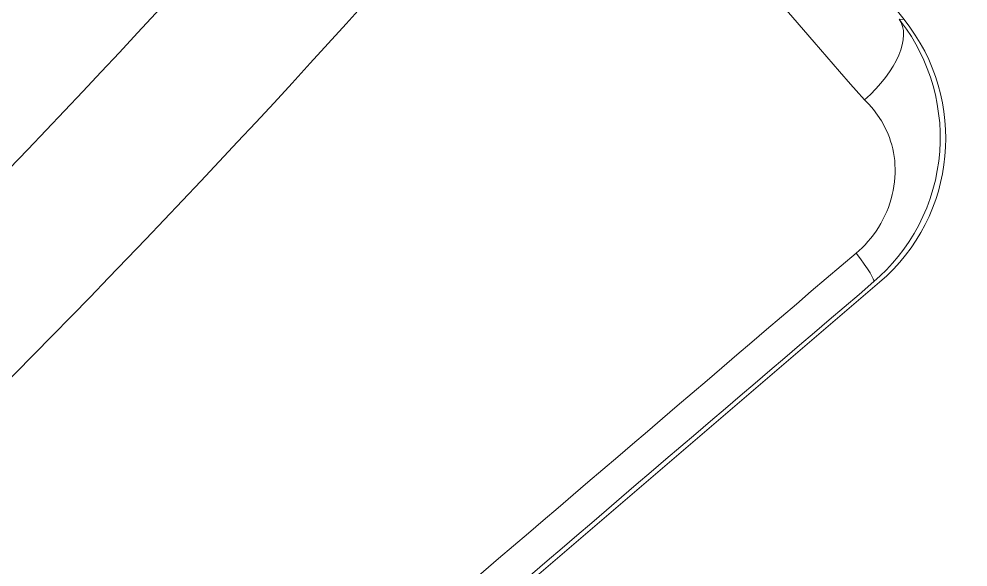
# Model space of a CAD drawing. Header units: metres. Extents: x 2999 to 3109, y 1752 to 1796.
# Drawn here: x 3012.0129 to 3012.1422, y 1761.8501 to 1761.9248 of the extents above; entities that cross this region are included whole.
import ezdxf

# ---------------------------------------------------------------- set-up
doc = ezdxf.new("R2010")
doc.units = ezdxf.units.M
doc.layers.add('PAREDES', color=7, linetype='Continuous')

msp = doc.modelspace()

# ---------------------------------------------------------------- linework, layer by layer
at = {"layer": 'PAREDES', "color": 253, "lineweight": 0}
for p, q in [((3012.13355, 1761.9247), (3012.10011, 1761.96687)), ((3012.13284, 1761.92477), (3012.13355, 1761.9247)), ((3012.00083, 1761.77808), (3012.1302, 1761.88891))]:
    msp.add_line(p, q, dxfattribs=at)
for points in [[(3012.12815, 1761.91377), (3012.12699, 1761.91503), (3012.12623, 1761.91588), (3012.12472, 1761.9176), (3012.12126, 1761.92161), (3012.11052, 1761.9341), (3012.10322, 1761.94262), (3012.09958, 1761.94692), (3012.09595, 1761.95122), (3012.09235, 1761.95553), (3012.0888, 1761.95984)], [(3012.12941, 1761.88899), (3012.13027, 1761.88976), (3012.13112, 1761.89059), (3012.13195, 1761.89148), (3012.13274, 1761.89242), (3012.13351, 1761.89342), (3012.13423, 1761.89446), (3012.1349, 1761.89555), (3012.13553, 1761.89668), (3012.1361, 1761.89785), (3012.13662, 1761.89906), (3012.13707, 1761.90029), (3012.13747, 1761.90155), (3012.1378, 1761.90282), (3012.13806, 1761.90411), (3012.13825, 1761.90541), (3012.13838, 1761.90672), (3012.13845, 1761.90803), (3012.13844, 1761.90933), (3012.13838, 1761.91063), (3012.13824, 1761.91191), (3012.13805, 1761.91318), (3012.1378, 1761.91443), (3012.13748, 1761.91566), (3012.13711, 1761.91686), (3012.13669, 1761.91803), (3012.13622, 1761.91917), (3012.13569, 1761.92028), (3012.13513, 1761.92135), (3012.13452, 1761.92238), (3012.13387, 1761.92337), (3012.13319, 1761.92431), (3012.13284, 1761.92477)], [(3012.12699, 1761.89285), (3012.12741, 1761.89322), (3012.12782, 1761.89361), (3012.12822, 1761.89402), (3012.12861, 1761.89445), (3012.12899, 1761.89491), (3012.12936, 1761.89538), (3012.12971, 1761.89587), (3012.13004, 1761.89637), (3012.13035, 1761.89689), (3012.13064, 1761.89743), (3012.13092, 1761.89798), (3012.13117, 1761.89853), (3012.13139, 1761.8991), (3012.13159, 1761.89967), (3012.13177, 1761.90025), (3012.13192, 1761.90084), (3012.13205, 1761.90142), (3012.13215, 1761.90201), (3012.13223, 1761.9026), (3012.13228, 1761.90318), (3012.13231, 1761.90376), (3012.13231, 1761.90434), (3012.13229, 1761.90491), (3012.13225, 1761.90547), (3012.13218, 1761.90602), (3012.13209, 1761.90656), (3012.13198, 1761.90709), (3012.13185, 1761.90761), (3012.1317, 1761.90812), (3012.13153, 1761.90861), (3012.13134, 1761.9091), (3012.13092, 1761.91002), (3012.13044, 1761.91088), (3012.12992, 1761.91168), (3012.12936, 1761.91243), (3012.12876, 1761.91312), (3012.12815, 1761.91377)]]:
    msp.add_lwpolyline(points, dxfattribs=at)
for centre, radius, start, end in [((3010.97053, 1762.90803), 1.46615, 301.46624, 319.70506), ((3111.83171, 1645.1719), 153.50836, 130.5044301, 130.5682091), ((3103.50162, 1654.89587), 140.6997, 130.4973548, 130.5667228)]:
    msp.add_arc(centre, radius, start, end, dxfattribs=at)
for centre, major_axis, ratio, start_param, end_param in [((3009.14309, 1765.04123), (-2.76829, 3.23147), 0.578364, 3.047316, 3.235869), ((3012.12365, 1761.91757), (0.00912, 0.00729), 0.497732, 4.809893, 6.263062), ((3012.11306, 1761.90867), (-0.02339, 0.0118), 0.991568, 2.749331, 4.276015), ((3012.12355, 1761.89582), (-0.00584, 0.00684), 0.088001, 3.159114, 4.190573)]:
    msp.add_ellipse(centre, major_axis=major_axis, ratio=ratio, start_param=start_param, end_param=end_param, dxfattribs=at)

doc.saveas('drawing.dxf')
